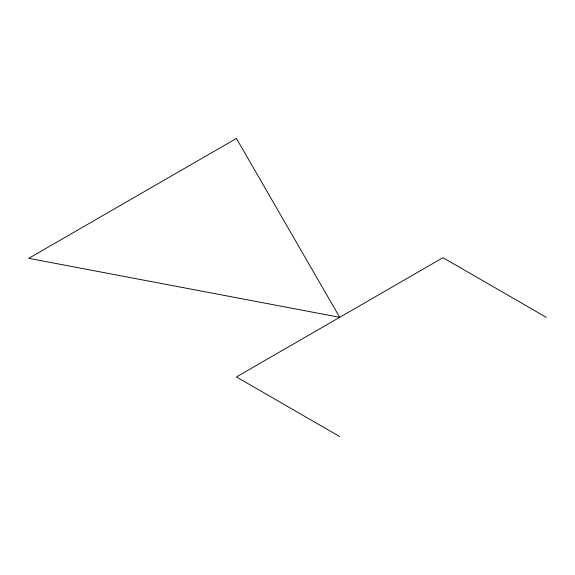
<?xml version="1.0" encoding="UTF-8"?>
<svg xmlns="http://www.w3.org/2000/svg" width="575" height="575" viewBox="0 0 575 575"><rect width="100%" height="100%" fill="white"/><g stroke="black" fill="none" stroke-linecap="round" stroke-linejoin="round"><path stroke-width="0.86" d="M546.25 317.314L442.98 257.686L236.433 376.934L339.703 436.562M236.433 138.438L28.75 258.34L339.703 317.314L236.433 138.438"/></g></svg>
